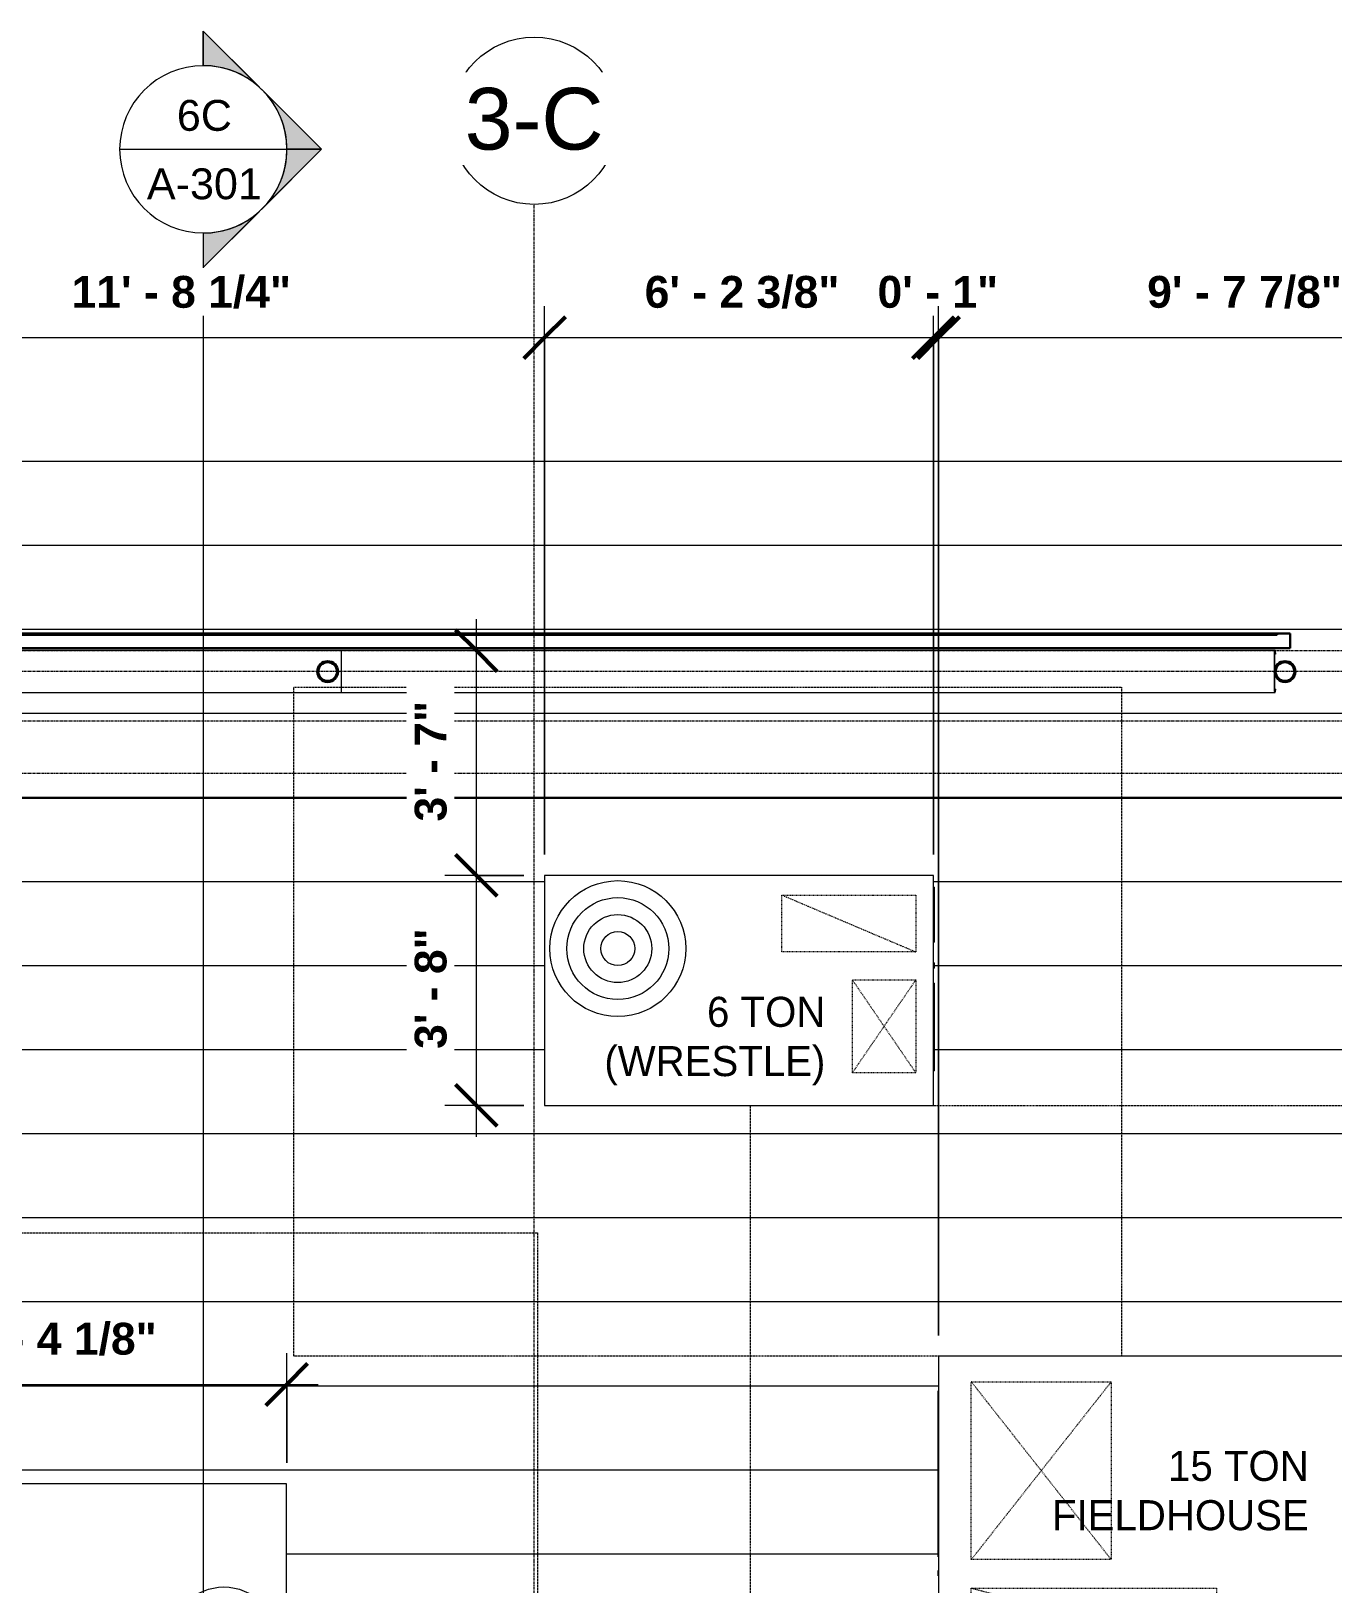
# Model space of a CAD drawing. Header units: inches. Extents: x 21290 to 29202, y -23522 to -20467.
# Drawn here: x 28706.3 to 28955.4, y -22524.6 to -22227.5 of the extents above; entities that cross this region are included whole.
import ezdxf

# ---------------------------------------------------------------- set-up
doc = ezdxf.new("R2010")
doc.units = ezdxf.units.IN
doc.header["$MEASUREMENT"] = 0
for name, pattern in [('Dash', [0.25, 0.125, -0.125]), ('Grid Line 1_2_', [0.875, 0.5, -0.125, 0.125, -0.125]), ('Hidden', [0.28125, 0.1875, -0.09375])]:
    doc.linetypes.add(name, pattern=pattern)
for name, color, linetype, lineweight in [('A-ANNO-DIMS', 211, 'Continuous', 9), ('A-ANNO-DIMS-64', 211, 'Continuous', 9), ('A-ROOF-PATT', 132, 'Continuous', 13), ('A-WALL', 113, 'Continuous', 13), ('G-ANNO-SYMB', 111, 'Continuous', 9), ('M-EQPM', 50, 'Continuous', 13), ('M-EQPM-HDLN', 50, 'Dash', 9), ('M-EQPM-IDEN', 50, 'Continuous', 9), ('S-BEAM', 12, 'Continuous', 13), ('S-COLS', 52, 'Continuous', 13), ('S-GRID', 1, 'Continuous', 9), ('S-GRID-IDEN', 1, 'Continuous', 9)]:
    doc.layers.add(name, color=color, linetype=linetype, lineweight=lineweight)
doc.styles.add('Arial_2', font='arial.ttf', dxfattribs={"height": 11.802395})
doc.styles.add('Arial_3', font='arial.ttf', dxfattribs={"height": 5.901198})
doc.styles.add('Arial_B', font='arialbd.ttf', dxfattribs={"height": 6.088537})
doc.styles.add('Century Gothic_1', font='GOTHIC.TTF', dxfattribs={"height": 5.748447})
doc.dimstyles.new('OD_Dimension', dxfattribs={"dimscale": 12, "dimtxt": 6, "dimasz": 0.666667, "dimexe": 0.5, "dimexo": 0.333333, "dimgap": 0.333333, "dimtad": 1, "dimdec": 3, "dimrnd": 0.125, "dimzin": 1, "dimdsep": 46, "dimlunit": 4, "dimtxsty": 'Arial_B', "dimblk1": 'OBLIQUE', "dimblk2": 'OBLIQUE', "dimsah": 1, "dimcen": 0.09, "dimdle": 0.5, "dimazin": 0, "dimtfac": 1, "dimtdec": 4, "dimtix": 1, "dimtmove": 0, "dimatfit": 3, "dimfxl": 1, "dimtvp": 1, "dimtfill": 1, "dimfrac": 2, "dimtolj": 1, "dimtzin": 0, "dimlwd": 13, "dimlwe": 13, "dimarcsym": 2})

# ---------------------------------------------------------------- blocks, each defined once
blk = doc.blocks.new('Girt_C - 8_D-1779451-Roof Low - Callout 7')
at = {"layer": 'S-BEAM', "color": 63, "lineweight": 18}
for p, q in [((22696.77, -22346.05), (22518.2, -22346.05)), ((22696.76, -22346.24), (22696.76, -22353.87)), ((22696.93, -22346.7), (22696.76, -22346.7)), ((22696.91, -22346.05), (22696.77, -22346.05)), ((22696.77, -22346.16), (22696.91, -22346.16)), ((22696.77, -22350.04), (22696.77, -22346.24)), ((22696.93, -22346.63), (22696.91, -22346.05)), ((22696.91, -22346.16), (22696.93, -22346.7)), ((22696.93, -22346.7), (22696.93, -22346.63)), ((22696.77, -22353.87), (22696.77, -22350.06)), ((22518.2, -22354.05), (22696.77, -22354.05)), ((22696.93, -22353.41), (22696.76, -22353.41)), ((22696.91, -22353.94), (22696.77, -22353.94)), ((22696.77, -22354.05), (22696.91, -22354.05)), ((22696.93, -22353.41), (22696.91, -22353.94)), ((22696.91, -22354.05), (22696.93, -22353.48)), ((22696.93, -22353.48), (22696.93, -22353.41))]:
    blk.add_line(p, q, dxfattribs=at)
for centre, major_axis, start_param, end_param in [((22696.77, -22346.24), (0, 0.188), 0, 1.570796), ((22696.77, -22346.24), (0, 0.0782), 0.053099, 1.570796), ((22696.77, -22353.87), (0, 0.188), 1.570796, 3.141593), ((22696.77, -22353.87), (0, 0.0782), 1.570796, 3.104544)]:
    blk.add_ellipse(centre, major_axis=major_axis, ratio=0.041629, start_param=start_param, end_param=end_param, dxfattribs=at)
blk = doc.blocks.new('Carrier_48TC_Standard_Efficiency_Gas_Heat_Electric_Cooling_Packaged_Rooftop_Unit_3_to_15_nominal_tons - 15 ton 48TC__16-873539-Roof Low - Callout 7')
at = {"layer": 'M-EQPM', "color": 63, "linetype": 'Hidden', "lineweight": 18}
for p, q in [((-105.94, -79.69), (-105.94, 67.69)), ((-105.94, 67.69), (93.94, 67.69)), ((93.94, 67.69), (93.94, -79.69)), ((93.94, -79.69), (-105.94, -79.69))]:
    blk.add_line(p, q, dxfattribs=at)
at = {"layer": 'M-EQPM', "color": 63, "lineweight": 18}
for p, q in [((57.94, 31.69), (-57.94, 31.69)), ((-57.94, 31.69), (-57.94, -31.69)), ((57.94, -31.69), (57.94, 31.69)), ((58.06, 27.31), (57.94, 27.31)), ((58.06, 27.31), (58.06, 15.44)), ((57.94, 15.44), (58.06, 15.44)), ((58.06, 10.34), (57.94, 10.34)), ((57.94, 9.29), (58.06, 9.29)), ((58.06, 10.32), (58.06, 10.34)), ((58.06, 10.34), (58.06, 9.29)), ((58.06, 9.29), (58.06, 9.31)), ((58.06, 6.69), (57.94, 6.69)), ((58.06, 6.69), (58.06, -25.06)), ((57.94, -25.06), (58.06, -25.06)), ((-57.94, -31.69), (57.94, -31.69))]:
    blk.add_line(p, q, dxfattribs=at)
for centre, radius in [((-44.94, 19.69), 11), ((-44.94, 19.69), 8.25), ((-44.94, 19.69), 5.5), ((-44.94, 19.69), 2.75), ((-32.94, 0), 11), ((-32.94, 0), 8.25), ((-32.94, 0), 5.5), ((-32.94, 0), 2.75), ((-44.94, -19.69), 11), ((-44.94, -19.69), 8.25), ((-44.94, -19.69), 5.5), ((-44.94, -19.69), 2.75)]:
    blk.add_circle(centre, radius, dxfattribs=at)
at = {"layer": 'M-EQPM-HDLN', "color": 63, "lineweight": 18}
for p, q in [((4.81, 25.31), (51.69, 12.69)), ((4.81, 12.69), (4.81, 25.31)), ((4.81, 25.31), (51.69, 25.31)), ((51.69, 25.31), (51.69, 12.69)), ((51.69, 12.69), (4.81, 12.69)), ((24.94, -26.81), (51.69, 7.19)), ((24.94, 7.19), (51.69, -26.81)), ((24.94, -26.81), (24.94, 7.19)), ((24.94, 7.19), (51.69, 7.19)), ((51.69, 7.19), (51.69, -26.81)), ((51.69, -26.81), (24.94, -26.81))]:
    blk.add_line(p, q, dxfattribs=at)
blk = doc.blocks.new('Carrier_48TC_Standard_Efficiency_Gas_Heat_Electric_Cooling_Packaged_Rooftop_Unit_3_to_15_nominal_tons - 7_5 ton 48TC__08-873531-Roof Low - Callout 7')
at = {"layer": 'M-EQPM', "color": 63, "linetype": 'Hidden', "lineweight": 18}
for p, q in [((-92.06, -77.75), (-92.06, 65.75)), ((-92.06, 65.75), (80.06, 65.75)), ((80.06, 65.75), (80.06, -77.75)), ((80.06, -77.75), (-92.06, -77.75))]:
    blk.add_line(p, q, dxfattribs=at)
at = {"layer": 'M-EQPM', "color": 63, "lineweight": 18}
for p, q in [((44.06, 29.75), (-44.06, 29.75)), ((-44.06, 29.75), (-44.06, -29.75)), ((44.06, -29.75), (44.06, 29.75)), ((44.19, 24.75), (44.06, 24.75)), ((44.19, 24.75), (44.19, 12.12)), ((44.06, 12.12), (44.19, 12.12)), ((44.19, 8.15), (44.06, 8.15)), ((44.06, 7.1), (44.19, 7.1)), ((44.19, 8.13), (44.19, 8.15)), ((44.19, 8.15), (44.19, 7.1)), ((44.19, 7.1), (44.19, 7.12)), ((44.19, 4.87), (44.06, 4.87)), ((44.19, 4.87), (44.19, -23.5)), ((44.06, -23.5), (44.19, -23.5)), ((-44.06, -29.75), (44.06, -29.75))]:
    blk.add_line(p, q, dxfattribs=at)
for centre, radius in [((-19.06, 18.75), 10), ((-19.06, 18.75), 7.5), ((-19.06, 18.75), 5), ((-19.06, 18.75), 2.5), ((-32.06, 0), 10), ((-32.06, 0), 7.5), ((-32.06, 0), 5), ((-32.06, 0), 2.5)]:
    blk.add_circle(centre, radius, dxfattribs=at)
at = {"layer": 'M-EQPM-HDLN', "color": 63, "lineweight": 18}
for p, q in [((4.44, 23.25), (40.81, 10.62)), ((4.44, 10.62), (4.44, 23.25)), ((4.44, 23.25), (40.81, 23.25)), ((40.81, 23.25), (40.81, 10.62)), ((40.81, 10.62), (4.44, 10.62)), ((26.81, -23.5), (40.81, 5.25)), ((26.81, 5.25), (40.81, -23.5)), ((26.81, -23.5), (26.81, 5.25)), ((26.81, 5.25), (40.81, 5.25)), ((40.81, 5.25), (40.81, -23.5)), ((40.81, -23.5), (26.81, -23.5))]:
    blk.add_line(p, q, dxfattribs=at)
blk = doc.blocks.new('Carrier_48TC_Standard_Efficiency_Gas_Heat_Electric_Cooling_Packaged_Rooftop_Unit_3_to_15_nominal_tons - 6 ton 48TC__07-1350223-Roof Low - Callout 7')
at = {"layer": 'M-EQPM', "color": 63, "linetype": 'Hidden', "lineweight": 18}
for p, q in [((-85.19, -70), (-85.19, 58)), ((-85.19, 58), (73.19, 58)), ((73.19, 58), (73.19, -70)), ((38.19, -70), (-85.19, -70))]:
    blk.add_line(p, q, dxfattribs=at)
at = {"layer": 'M-EQPM', "color": 63, "lineweight": 18}
for p, q in [((37.19, 22), (-37.19, 22)), ((-37.19, 22), (-37.19, -22)), ((37.19, -22), (37.19, 22)), ((37.31, 19.75), (37.19, 19.75)), ((37.31, 19.75), (37.31, 9.25)), ((37.19, 9.25), (37.31, 9.25)), ((37.31, 5.27), (37.19, 5.27)), ((37.19, 4.23), (37.31, 4.23)), ((37.31, 5.26), (37.31, 5.27)), ((37.31, 5.27), (37.31, 4.23)), ((37.31, 4.23), (37.31, 4.24)), ((37.31, 1.37), (37.19, 1.37)), ((37.31, 1.37), (37.31, -15.38)), ((37.19, -15.38), (37.31, -15.38)), ((-37.19, -22), (37.19, -22))]:
    blk.add_line(p, q, dxfattribs=at)
for radius in [13, 9.75, 6.5, 3.25]:
    blk.add_circle((-23.19, 8), radius, dxfattribs=at)
at = {"layer": 'M-EQPM-HDLN', "color": 63, "lineweight": 18}
for p, q in [((8.19, 18.25), (33.81, 7.37)), ((8.19, 7.37), (8.19, 18.25)), ((8.19, 18.25), (33.81, 18.25)), ((33.81, 18.25), (33.81, 7.37)), ((33.81, 7.37), (8.19, 7.37)), ((21.69, -15.75), (33.81, 2)), ((21.69, 2), (33.81, -15.75)), ((21.69, -15.75), (21.69, 2)), ((21.69, 2), (33.81, 2)), ((33.81, 2), (33.81, -15.75)), ((33.81, -15.75), (21.69, -15.75))]:
    blk.add_line(p, q, dxfattribs=at)
blk = doc.blocks.new('Girt_C - 8_D-1783450-Roof Low - Callout 7')
at = {"layer": 'S-BEAM', "color": 63, "lineweight": 18}
for p, q in [((22518.2, -22346.05), (22065.85, -22346.05)), ((22065.85, -22346.24), (22065.85, -22346.05)), ((22065.85, -22348.1), (22065.85, -22346.24)), ((22518.2, -22346.05), (22518.2, -22346.24)), ((22518.2, -22346.24), (22518.2, -22353.87)), ((22065.85, -22351.79), (22065.85, -22348.31)), ((22065.85, -22353.87), (22065.85, -22352)), ((22065.85, -22354.05), (22518.2, -22354.05)), ((22518.2, -22353.87), (22518.2, -22354.05))]:
    blk.add_line(p, q, dxfattribs=at)
blk = doc.blocks.new('Section - Section Head - Filled-1526-Roof Low - Callout 7')
at = {"layer": 'G-ANNO-SYMB'}
h = blk.add_hatch(color=256, dxfattribs=at)
edge = h.paths.add_edge_path(flags=0)
edge.add_line((-0.4268, 0.1768), (-0.25, 0.3536))
edge.add_line((-0.25, 0.3536), (-0.25, 0.25))
edge.add_arc((-0.25, 0), 0.25, 90, 135)
h = blk.add_hatch(color=256, dxfattribs=at)
edge = h.paths.add_edge_path(flags=0)
edge.add_arc((-0.25, 0), 0.25, 45, 90)
edge.add_line((-0.25, 0.25), (-0.25, 0.3536))
edge.add_line((-0.25, 0.3536), (-0.0732, 0.1768))
h = blk.add_hatch(color=256, dxfattribs=at)
edge = h.paths.add_edge_path(flags=0)
edge.add_arc((-0.25, 0), 0.2503, 137.9216, 180)
edge.add_line((-0.5003, 0), (-0.6036, 0))
edge.add_line((-0.6036, 0), (-0.4358, 0.1678))
h = blk.add_hatch(color=256, dxfattribs=at)
edge = h.paths.add_edge_path(flags=0)
edge.add_line((-0.0642, 0.1678), (0.1036, 0))
edge.add_line((0.1036, 0), (0.0003, 0))
edge.add_arc((-0.25, 0), 0.2503, 0, 42.0784)
for p, q in [((-0.25, 0.3536), (-0.6036, 0)), ((-0.25, 0.3536), (-0.4268, 0.1768)), ((-0.25, 0.3536), (0.1036, 0)), ((-0.25, 0.25), (-0.25, 0.3536)), ((-0.0732, 0.1768), (-0.25, 0.3536)), ((-0.25, 0.3536), (-0.25, 0.25)), ((-0.4358, 0.1678), (-0.6036, 0)), ((0.1036, 0), (-0.0642, 0.1678)), ((-0.6036, 0), (-0.5003, 0)), ((0.0003, 0), (0.1036, 0)), ((-0.5, 0), (-0.6036, 0)), ((0, 0), (0.1036, 0))]:
    blk.add_line(p, q, dxfattribs=at)
for radius, start, end in [(0.25, 360, 180), (0.25, 90, 135), (0.25, 45, 90), (0.2503, 137.9216, 180), (0.2503, 0, 42.0784), (0.25, 180, 360)]:
    blk.add_arc((-0.25, 0), radius, start, end, dxfattribs=at)
blk = doc.blocks.new('Grid - Grid Head - Circle-14747-Roof Low - Callout 7')
at = {"layer": 'S-GRID-IDEN'}
blk.add_circle((0, 0), 0.25, dxfattribs=at)
blk = doc.blocks.new('DIMBLOCK25-Roof Low - Callout 7')
at = {"layer": 'A-ANNO-DIMS-64', "lineweight": 13}
for p, q in [((28664.27, -22385.05), (28664.27, -22280.17)), ((28804.58, -22385.05), (28804.58, -22280.17)), ((28664.27, -22286.17), (28804.58, -22286.17)), ((28664.27, -22286.17), (28664.27, -22385.05)), ((28804.58, -22286.17), (28804.58, -22385.05))]:
    blk.add_line(p, q, dxfattribs=at)
at = {"layer": 'A-ANNO-DIMS-64', "lineweight": 50}
for p, q in [((28664.27, -22286.17), (28668.27, -22282.17)), ((28804.58, -22286.17), (28808.58, -22282.17)), ((28664.27, -22286.17), (28660.27, -22290.17)), ((28804.58, -22286.17), (28800.58, -22290.17))]:
    blk.add_line(p, q, dxfattribs=at)
at = {"layer": 'A-ANNO-DIMS-64', "color": 0, "lineweight": 13, "insert": (28714.09, -22274.36), "char_height": 6.0885, "width": 48.8, "attachment_point": 1, "line_spacing_factor": 0.938532, "style": 'Arial_B', "bg_fill": 3, "box_fill_scale": 1.25, "bg_fill_color": 0, "bg_fill_transparency": 0}
blk.add_mtext('11\' - 8 1/4"', dxfattribs=at)
blk = doc.blocks.new('_Oblique')
at = {"color": 0, "linetype": 'ByBlock', "lineweight": -2}
blk.add_line((-0.5, -0.5), (0.5, 0.5), dxfattribs=at)
blk = doc.blocks.new('DIMBLOCK26-Roof Low - Callout 7')
at = {"layer": 'A-ANNO-DIMS-64', "lineweight": 13}
for p, q in [((28804.58, -22385.05), (28804.58, -22280.17)), ((28878.95, -22385.05), (28878.95, -22280.17)), ((28804.58, -22286.17), (28878.95, -22286.17)), ((28804.58, -22286.17), (28804.58, -22385.05)), ((28878.95, -22286.17), (28878.95, -22385.05))]:
    blk.add_line(p, q, dxfattribs=at)
at = {"layer": 'A-ANNO-DIMS-64', "lineweight": 50}
for p, q in [((28804.58, -22286.17), (28808.58, -22282.17)), ((28878.95, -22286.17), (28882.95, -22282.17)), ((28804.58, -22286.17), (28800.58, -22290.17)), ((28878.95, -22286.17), (28874.95, -22290.17))]:
    blk.add_line(p, q, dxfattribs=at)
at = {"layer": 'A-ANNO-DIMS-64', "color": 0, "lineweight": 13, "insert": (28823.72, -22274.36), "char_height": 6.0885, "width": 43.3143, "attachment_point": 1, "line_spacing_factor": 0.938532, "style": 'Arial_B', "bg_fill": 3, "box_fill_scale": 1.25, "bg_fill_color": 0, "bg_fill_transparency": 0}
blk.add_mtext('6\' - 2 3/8"', dxfattribs=at)
blk = doc.blocks.new('DIMBLOCK27-Roof Low - Callout 7')
at = {"layer": 'A-ANNO-DIMS-64', "lineweight": 13}
for p, q in [((28878.95, -22385.05), (28878.95, -22280.17)), ((28879.95, -22477.05), (28879.95, -22280.17)), ((28878.95, -22286.17), (28879.95, -22286.17)), ((28878.95, -22286.17), (28878.95, -22385.05)), ((28879.95, -22286.17), (28879.95, -22477.05))]:
    blk.add_line(p, q, dxfattribs=at)
at = {"layer": 'A-ANNO-DIMS-64', "lineweight": 50}
for p, q in [((28878.95, -22286.17), (28882.95, -22282.17)), ((28879.95, -22286.17), (28883.95, -22282.17)), ((28878.95, -22286.17), (28874.95, -22290.17)), ((28879.95, -22286.17), (28875.95, -22290.17))]:
    blk.add_line(p, q, dxfattribs=at)
at = {"layer": 'A-ANNO-DIMS-64', "color": 0, "lineweight": 13, "insert": (28868.26, -22274.36), "char_height": 6.089, "width": 26.8571, "attachment_point": 1, "line_spacing_factor": 0.938532, "style": 'Arial_B', "bg_fill": 3, "box_fill_scale": 1.25, "bg_fill_color": 0, "bg_fill_transparency": 0}
blk.add_mtext('0\' - 1"', dxfattribs=at)
blk = doc.blocks.new('DIMBLOCK28-Roof Low - Callout 7')
at = {"layer": 'A-ANNO-DIMS-64', "lineweight": 13}
for p, q in [((28879.95, -22477.05), (28879.95, -22280.17)), ((28995.83, -22429.05), (28995.83, -22280.17)), ((28879.95, -22286.17), (28995.83, -22286.17)), ((28879.95, -22286.17), (28879.95, -22477.05)), ((28995.83, -22286.17), (28995.83, -22429.05))]:
    blk.add_line(p, q, dxfattribs=at)
at = {"layer": 'A-ANNO-DIMS-64', "lineweight": 50}
for p, q in [((28879.95, -22286.17), (28883.95, -22282.17)), ((28995.83, -22286.17), (28999.83, -22282.17)), ((28879.95, -22286.17), (28875.95, -22290.17)), ((28995.83, -22286.17), (28991.83, -22290.17))]:
    blk.add_line(p, q, dxfattribs=at)
at = {"layer": 'A-ANNO-DIMS-64', "color": 0, "lineweight": 13, "insert": (28919.84, -22274.36), "char_height": 6.0885, "width": 43.3143, "attachment_point": 1, "line_spacing_factor": 0.938532, "style": 'Arial_B', "bg_fill": 3, "box_fill_scale": 1.25, "bg_fill_color": 0, "bg_fill_transparency": 0}
blk.add_mtext('9\' - 7 7/8"', dxfattribs=at)
blk = doc.blocks.new('DIMBLOCK45-Roof Low - Callout 7')
at = {"layer": 'A-ANNO-DIMS-64', "lineweight": 13}
for p, q in [((28667.11, -22501.43), (28667.11, -22480.44)), ((28755.24, -22501.43), (28755.24, -22480.44)), ((28667.11, -22486.44), (28761.24, -22486.44)), ((28667.11, -22486.44), (28667.11, -22501.43)), ((28755.24, -22486.44), (28755.24, -22501.43))]:
    blk.add_line(p, q, dxfattribs=at)
at = {"layer": 'A-ANNO-DIMS-64', "lineweight": 50}
for p, q in [((28667.11, -22486.44), (28671.11, -22482.44)), ((28755.24, -22486.44), (28759.24, -22482.44)), ((28667.11, -22486.44), (28663.11, -22490.44)), ((28755.24, -22486.44), (28751.24, -22490.44))]:
    blk.add_line(p, q, dxfattribs=at)
at = {"layer": 'A-ANNO-DIMS-64', "color": 0, "lineweight": 13, "insert": (28693.13, -22474.64), "char_height": 6.0885, "width": 43.3143, "attachment_point": 1, "line_spacing_factor": 0.938532, "style": 'Arial_B', "bg_fill": 3, "box_fill_scale": 1.25, "bg_fill_color": 0, "bg_fill_transparency": 0}
blk.add_mtext('7\' - 4 1/8"', dxfattribs=at)
blk = doc.blocks.new('DIMBLOCK46-Roof Low - Callout 7')
at = {"layer": 'A-ANNO-DIMS-64', "lineweight": 50}
for p, q in [((28791.52, -22389.05), (28787.52, -22385.05)), ((28791.52, -22389.05), (28795.52, -22393.05)), ((28791.52, -22433.05), (28787.52, -22429.05)), ((28791.52, -22433.05), (28795.52, -22437.05))]:
    blk.add_line(p, q, dxfattribs=at)
at = {"layer": 'A-ANNO-DIMS-64', "lineweight": 13}
for p, q in [((28800.58, -22389.05), (28785.52, -22389.05)), ((28791.52, -22439.05), (28791.52, -22389.05)), ((28791.52, -22389.05), (28800.58, -22389.05)), ((28800.58, -22433.05), (28785.52, -22433.05)), ((28791.52, -22433.05), (28800.58, -22433.05))]:
    blk.add_line(p, q, dxfattribs=at)
at = {"layer": 'A-ANNO-DIMS-64', "color": 0, "lineweight": 13, "insert": (28779.72, -22422.24), "char_height": 6.089, "width": 26.8571, "attachment_point": 1, "rotation": 90, "line_spacing_factor": 0.938532, "style": 'Arial_B', "bg_fill": 3, "box_fill_scale": 1.25, "bg_fill_color": 0, "bg_fill_transparency": 0}
blk.add_mtext('3\' - 8"', dxfattribs=at)
blk = doc.blocks.new('DIMBLOCK47-Roof Low - Callout 7')
at = {"layer": 'A-ANNO-DIMS-64', "lineweight": 13}
for p, q in [((28791.52, -22389.05), (28791.52, -22340.05)), ((28789.87, -22346.05), (28797.52, -22346.05)), ((28791.52, -22346.05), (28789.87, -22346.05)), ((28800.58, -22389.05), (28785.52, -22389.05)), ((28791.52, -22389.05), (28800.58, -22389.05))]:
    blk.add_line(p, q, dxfattribs=at)
at = {"layer": 'A-ANNO-DIMS-64', "lineweight": 50}
for p, q in [((28791.52, -22346.05), (28787.52, -22342.05)), ((28791.52, -22346.05), (28795.52, -22350.05)), ((28791.52, -22389.05), (28787.52, -22385.05)), ((28791.52, -22389.05), (28795.52, -22393.05))]:
    blk.add_line(p, q, dxfattribs=at)
at = {"layer": 'A-ANNO-DIMS-64', "color": 0, "lineweight": 13, "insert": (28779.72, -22378.74), "char_height": 6.089, "width": 26.8571, "attachment_point": 1, "rotation": 90, "line_spacing_factor": 0.938532, "style": 'Arial_B', "bg_fill": 3, "box_fill_scale": 1.25, "bg_fill_color": 0, "bg_fill_transparency": 0}
blk.add_mtext('3\' - 7"', dxfattribs=at)

msp = doc.modelspace()

# ---------------------------------------------------------------- hatches: boundary and pattern name
at = {"layer": 'A-ROOF-PATT', "lineweight": 9}
h = msp.add_hatch(dxfattribs=at)
h.set_pattern_fill('FP_28', color=43, style=0, pattern_type=2)
h.set_pattern_definition([(0, (6285.112, -180.953), (0, 16.082), [])])
h.paths.add_polyline_path([(28231.2469, -22808.3028), (28305.3288, -22808.3028), (28305.3288, -22786.5528), (28305.7663, -22786.5528), (28305.7663, -22342.7403), (28947.2038, -22342.7403), (28947.2038, -22345.5528), (28308.5788, -22345.5528), (28308.5788, -22785.8028), (28309.0788, -22785.8028), (28309.1039, -22349.9544), (28311.1013, -22349.9544), (28311.3006, -22349.1553), (28311.8318, -22348.4891), (28312.6338, -22348.103), (28313.2838, -22348.103), (28313.2838, -22346.0528), (28944.3472, -22346.0528), (28944.3639, -22346.6987), (28944.2061, -22346.6987), (28944.2061, -22350.0428), (28944.4256, -22349.1553), (28944.9568, -22348.4891), (28945.7588, -22348.103), (28946.6489, -22348.103), (28947.4581, -22348.4983), (28948.0057, -22349.185), (28948.2038, -22350.0528), (28947.982, -22350.9503), (28947.4508, -22351.6165), (28946.6489, -22352.0027), (28945.7588, -22352.0027), (28944.9495, -22351.6073), (28944.4019, -22350.9206), (28944.2061, -22350.0628), (28944.2061, -22353.408), (28944.3638, -22353.408), (28944.3451, -22354.0528), (28317.0788, -22354.0528), (28317.0788, -22785.8028), (29045.3288, -22785.8028), (29045.3288, -22446.6778), (29058.0788, -22446.6778), (29058.0788, -22372.8028), (29033.8278, -22372.8028), (29033.8278, -22372.3028), (29028.8288, -22372.3028), (29028.8288, -22370.5528), (29027.3903, -22370.5528), (29027.3903, -22369.5528), (29026.3288, -22369.5528), (29026.3288, -22308.0945), (28242.3288, -22308.0945), (28242.3288, -22519.0528), (28224.0341, -22519.0528), (28224.0341, -22808.3028)], flags=0)
h.paths.add_polyline_path([(28782.829, -22740.4591), (28779.329, -22740.4591), (28779.329, -22737.3028), (28773.7431, -22737.3028), (28773.7431, -22740.4591), (28763.7431, -22740.4591), (28763.7431, -22737.3028), (28700.4853, -22737.3028), (28700.4853, -22650.9278), (28828.3603, -22650.9278), (28828.3603, -22737.3028), (28782.829, -22737.3028)], flags=0)
h.paths.add_polyline_path([(28755.2353, -22564.9278), (28667.1103, -22564.9278), (28667.1103, -22559.9278), (28666.9853, -22559.9278), (28666.9853, -22547.3028), (28667.1103, -22547.3028), (28667.1103, -22543.3084), (28666.9853, -22543.3084), (28666.9853, -22542.2972), (28667.1103, -22542.2972), (28667.1103, -22540.0528), (28666.9853, -22540.0528), (28666.9853, -22511.6778), (28667.1103, -22511.6778), (28667.1103, -22505.4278), (28755.2353, -22505.4278), (28755.2353, -22558.4278)], flags=0)
h.paths.add_polyline_path([(28920.9029, -22544.4278), (28879.9538, -22544.4278), (28879.9538, -22540.0528), (28879.8288, -22540.0528), (28879.8288, -22528.1778), (28879.9538, -22528.1778), (28879.9538, -22523.0584), (28879.8288, -22523.0584), (28879.8288, -22522.0472), (28879.9538, -22522.0472), (28879.9538, -22519.4278), (28879.8288, -22519.4278), (28879.8288, -22487.6778), (28879.9538, -22487.6778), (28879.9538, -22481.0528), (28995.8288, -22481.0528), (28995.8288, -22544.4278), (28933.0788, -22544.4278)], flags=0)
h.paths.add_polyline_path([(28602.5216, -22448.5528), (28576.1413, -22448.5528), (28576.1413, -22389.0528), (28664.2663, -22389.0528), (28664.2663, -22394.0528), (28664.3913, -22394.0528), (28664.3913, -22406.6778), (28664.2663, -22406.6778), (28664.2663, -22410.6722), (28664.3913, -22410.6722), (28664.3913, -22411.6834), (28664.2663, -22411.6834), (28664.2663, -22413.9278), (28664.3913, -22413.9278), (28664.3913, -22442.3028), (28664.2663, -22442.3028), (28664.2663, -22448.5528), (28604.8106, -22448.5528)], flags=0)
h.paths.add_polyline_path([(28829.0163, -22433.0528), (28804.5788, -22433.0528), (28804.5788, -22389.0528), (28878.9538, -22389.0528), (28878.9538, -22391.3028), (28879.0788, -22391.3028), (28879.0788, -22401.8028), (28878.9538, -22401.8028), (28878.9538, -22405.7972), (28879.0788, -22405.7972), (28879.0788, -22406.8084), (28878.9538, -22406.8084), (28878.9538, -22409.6778), (28879.0788, -22409.6778), (28879.0788, -22426.4278), (28878.9538, -22426.4278), (28878.9538, -22433.0528), (28829.0355, -22433.0528)], flags=0)
h.paths.add_polyline_path([(29031.3288, -22372.2403), (29031.5163, -22372.2403), (29031.5163, -22371.9401), (29031.3288, -22371.9401), (29031.3288, -22371.8776), (29031.5788, -22371.8776), (29031.5788, -22370.5528), (29028.8913, -22370.5528), (29028.8913, -22372.2403), (29031.2663, -22372.2403)], flags=0)
h.paths.add_polyline_path([(28946.2038, -22351.8478), (28947.1013, -22351.6073), (28947.7663, -22350.9206), (28947.9988, -22350.0528), (28947.7583, -22349.1553), (28947.0672, -22348.4891), (28946.2038, -22348.2578), (28945.3063, -22348.4983), (28944.6413, -22349.185), (28944.4088, -22350.0528), (28944.6493, -22350.9503), (28945.3404, -22351.6165), (28945.7588, -22351.7286)], flags=0)
h.paths.add_polyline_path([(28313.2838, -22349.9544), (28313.2838, -22348.3127), (28313.0788, -22348.2578), (28312.1813, -22348.4983), (28311.5163, -22349.185), (28311.3102, -22349.9544), (28313.0788, -22349.9544)], flags=0)
at = {"layer": 'S-COLS', "lineweight": 9}
h = msp.add_hatch(dxfattribs=at)
h.set_pattern_fill('FP_29', color=253, style=0, pattern_type=2)
h.set_pattern_definition([(45, (6247.439, 0), (-6.3356768, 6.3356768), []), (45, (6247.439, 9.6), (-6.3356768, 6.3356768), [])])
h.paths.add_polyline_path([(28946.6489, -22352.0027), (28947.4508, -22351.6165), (28948.0057, -22350.9206), (28948.2038, -22350.0528), (28948.0057, -22349.185), (28947.4508, -22348.4891), (28946.6489, -22348.103), (28945.7588, -22348.103), (28944.9568, -22348.4891), (28944.4019, -22349.185), (28944.2038, -22350.0528), (28944.4019, -22350.9206), (28944.9568, -22351.6165), (28945.7588, -22352.0027)], flags=0)
h.paths.add_polyline_path([(28946.2038, -22351.8478), (28945.3063, -22351.6073), (28944.6493, -22350.9503), (28944.4088, -22350.0528), (28944.6493, -22349.1553), (28945.3063, -22348.4983), (28946.2038, -22348.2578), (28947.1013, -22348.4983), (28947.7583, -22349.1553), (28947.9988, -22350.0528), (28947.7583, -22350.9503), (28947.1013, -22351.6073)], flags=0)

# ---------------------------------------------------------------- linework, layer by layer
at = {"layer": 'A-WALL', "color": 250, "lineweight": 30}
for p, q in [((28947.2038, -22342.7403), (28305.7663, -22342.7403)), ((28944.7038, -22343.0528), (28306.0788, -22343.0528)), ((28944.7038, -22343.0528), (28944.7038, -22342.7403)), ((28947.2038, -22345.5528), (28947.2038, -22342.7403)), ((28308.5788, -22345.5528), (28947.2038, -22345.5528))]:
    msp.add_line(p, q, dxfattribs=at)
at = {"layer": 'G-ANNO-SYMB'}
for p, q in [((28723.2926, -22250.1384), (28755.2926, -22250.1384)), ((28739.2926, -22266.1384), (28739.2926, -22894.7379)), ((29157.2718, -22374.357), (28187.8976, -22374.357))]:
    msp.add_line(p, q, dxfattribs=at)
at = {"layer": 'S-COLS', "color": 250, "lineweight": 30}
for centre, radius, start, end in [((28763.0788, -22350.0528), 2, 0, 180), ((28763.0788, -22350.0528), 2, 180, 0), ((28763.0788, -22350.0528), 1.795, 0, 180), ((28763.0788, -22350.0528), 1.795, 180, 0), ((28946.2038, -22350.0528), 2, 0, 180), ((28946.2038, -22350.0528), 2, 180, 0), ((28946.2038, -22350.0528), 1.795, 0, 180), ((28946.2038, -22350.0528), 1.795, 180, 0)]:
    msp.add_arc(centre, radius, start, end, dxfattribs=at)
at = {"layer": 'S-GRID', "linetype": 'Grid Line 1_2_'}
for p, q in [((28802.5788, -22878.2166), (28802.5788, -22260.6758)), ((29157.7718, -22346.0528), (28141.3268, -22346.0528)), ((29157.7718, -22350.0528), (28141.3268, -22350.0528)), ((29157.7718, -22359.5528), (28109.3268, -22359.5528)), ((29157.7718, -22359.5528), (28109.3268, -22359.5528)), ((29157.7718, -22369.5528), (28141.3268, -22369.5528))]:
    msp.add_line(p, q, dxfattribs=at)

# ---------------------------------------------------------------- block references
at = {"layer": 'G-ANNO-SYMB', "xscale": 63.99999999999997, "yscale": 63.99999999999997, "zscale": 63.99999999999997, "rotation": 269.9999999999996}
msp.add_blockref('Section - Section Head - Filled-1526-Roof Low - Callout 7', (28739.2926, -22266.1384), dxfattribs=at)
at = {"layer": 'M-EQPM', "color": 63, "lineweight": 18}
msp.add_blockref('Carrier_48TC_Standard_Efficiency_Gas_Heat_Electric_Cooling_Packaged_Rooftop_Unit_3_to_15_nominal_tons - 6 ton 48TC__07-1350223-Roof Low - Callout 7', (28841.7663, -22411.0528), dxfattribs=at)
at = {"layer": 'M-EQPM', "color": 63, "lineweight": 18, "rotation": 180}
for name, p in [('Carrier_48TC_Standard_Efficiency_Gas_Heat_Electric_Cooling_Packaged_Rooftop_Unit_3_to_15_nominal_tons - 15 ton 48TC__16-873539-Roof Low - Callout 7', (28937.8913, -22512.7403)), ('Carrier_48TC_Standard_Efficiency_Gas_Heat_Electric_Cooling_Packaged_Rooftop_Unit_3_to_15_nominal_tons - 7_5 ton 48TC__08-873531-Roof Low - Callout 7', (28711.1728, -22535.1778))]:
    msp.add_blockref(name, p, dxfattribs=at)
at = {"layer": 'S-BEAM', "color": 63, "lineweight": 18}
for name in ['Girt_C - 8_D-1783450-Roof Low - Callout 7', 'Girt_C - 8_D-1779451-Roof Low - Callout 7']:
    msp.add_blockref(name, (6247.4386, 0), dxfattribs=at)
at = {"layer": 'S-GRID-IDEN', "xscale": 63.99999999999997, "yscale": 63.99999999999997, "zscale": 63.99999999999997}
msp.add_blockref('Grid - Grid Head - Circle-14747-Roof Low - Callout 7', (28802.5788, -22244.6758), dxfattribs=at)

# ---------------------------------------------------------------- texts
at = {"layer": 'G-ANNO-SYMB', "char_height": 5.9012, "attachment_point": 2, "line_spacing_factor": 0.938532, "style": 'Arial_3'}
for s, insert, width in [('6C', (28739.4975, -22240.6923), 12.528), ('A-301', (28739.4975, -22253.7831), 26.208)]:
    msp.add_mtext(s, dxfattribs=dict(at, insert=insert, width=width))
at = {"layer": 'M-EQPM-IDEN', "char_height": 5.74845, "attachment_point": 3, "line_spacing_factor": 0.984117, "style": 'Century Gothic_1'}
for s, insert, width in [('6 TON\\P(WRESTLE)', (28858.2808, -22412.2704), 44.424), ('15 TON\\PFIELDHOUSE', (28950.7512, -22499.1401), 53.784)]:
    msp.add_mtext(s, dxfattribs=dict(at, insert=insert, width=width))

# ---------------------------------------------------------------- next in the draw order: texts
at = {"layer": 'S-GRID-IDEN', "insert": (28802.5757, -22238.3845), "char_height": 11.8024, "width": 31.536, "attachment_point": 2, "line_spacing_factor": 0.938532, "style": 'Arial_2', "bg_fill": 3, "box_fill_scale": 1.25, "bg_fill_color": 0, "bg_fill_transparency": 0}
msp.add_mtext('3-C', dxfattribs=at)

# ---------------------------------------------------------------- next in the draw order: dimensions: what is measured, and where the dimension line sits
at = {"layer": 'A-ANNO-DIMS', "lineweight": 13}
for base, p1, p2, override, picture, middle in [((28804.5788182683, -22286.1675946185), (28664.2663182685, -22389.0528103972), (28804.5788182683, -22389.0528103972), {"dimpost": '<>', "dimfxl": 140.3125}, 'DIMBLOCK25-Roof Low - Callout 7', (28734.4225682684, -22279.0174203337)), ((28755.2353, -22486.4448), (28667.1103, -22505.4278), (28755.2353, -22505.4278), {"dimpost": '<>', "dimfxl": 88.125}, 'DIMBLOCK45-Roof Low - Callout 7', (28711.1728, -22479.2946))]:
    dim = msp.add_linear_dim(base=base, p1=p1, p2=p2, dimstyle='OD_Dimension', override=override, dxfattribs=at)
    dim.commit()
    dim.dimension.update_dxf_attribs({"geometry": picture, "text_midpoint": middle})

# ---------------------------------------------------------------- next in the draw order: dimensions: what is measured, and where the dimension line sits
dim = msp.add_linear_dim(base=(28878.9538, -22286.1676), p1=(28804.5788, -22389.0528), p2=(28878.9538, -22389.0528), dimstyle='OD_Dimension', override={"dimpost": '<>', "dimfxl": 74.375}, dxfattribs=at)
dim.commit()
dim.dimension.update_dxf_attribs({"geometry": 'DIMBLOCK26-Roof Low - Callout 7', "text_midpoint": (28841.7663, -22279.0174)})

# ---------------------------------------------------------------- next in the draw order: dimensions: what is measured, and where the dimension line sits
dim = msp.add_linear_dim(base=(28879.9538, -22286.1676), p1=(28878.9538, -22389.0528), p2=(28879.9538, -22481.0528), dimstyle='OD_Dimension', override={"dimpost": '<>', "dimfxl": 92.005435}, dxfattribs=at)
dim.commit()
dim.dimension.update_dxf_attribs({"geometry": 'DIMBLOCK27-Roof Low - Callout 7', "text_midpoint": (28879.4538, -22279.059)})
dim = msp.add_linear_dim(base=(28791.5221, -22389.0528), p1=(28804.5788, -22433.0528), p2=(28804.5788, -22389.0528), angle=90, dimstyle='OD_Dimension', override={"dimpost": '<>', "dimfxl": 44}, dxfattribs=at)
dim.commit()
dim.dimension.update_dxf_attribs({"geometry": 'DIMBLOCK46-Roof Low - Callout 7', "text_midpoint": (28784.4114, -22411.0528)})

# ---------------------------------------------------------------- next in the draw order: dimensions: what is measured, and where the dimension line sits
dim = msp.add_linear_dim(base=(28995.8288, -22286.1676), p1=(28879.9538, -22481.0528), p2=(28995.8288, -22433.0528), dimstyle='OD_Dimension', override={"dimpost": '<>', "dimfxl": 125.423346}, dxfattribs=at)
dim.commit()
dim.dimension.update_dxf_attribs({"geometry": 'DIMBLOCK28-Roof Low - Callout 7', "text_midpoint": (28937.8913, -22279.0174)})
dim = msp.add_linear_dim(base=(28791.5221, -22346.0528), p1=(28804.5788, -22389.0528), p2=(28785.8653, -22346.0528), angle=90, dimstyle='OD_Dimension', override={"dimpost": '<>', "dimfxl": 46.895594}, dxfattribs=at)
dim.commit()
dim.dimension.update_dxf_attribs({"geometry": 'DIMBLOCK47-Roof Low - Callout 7', "text_midpoint": (28784.4135, -22367.5528)})

doc.saveas('drawing.dxf')
